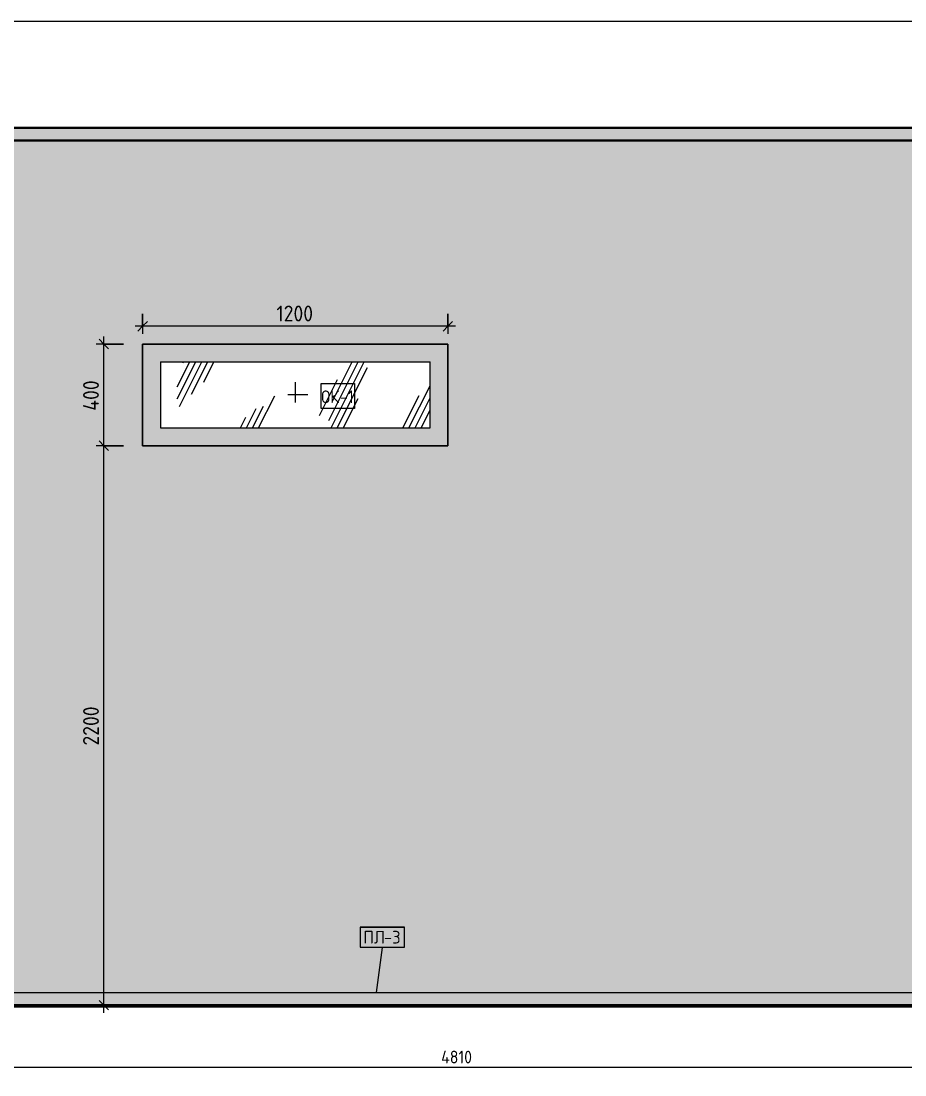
# Model space of a CAD drawing. Header units: millimetres. Extents: x 35124 to 170704, y -1987 to 12522.
# Drawn here: x 132240 to 135715, y 8126 to 12270 of the extents above; entities that cross this region are included whole.
import ezdxf

# ---------------------------------------------------------------- set-up
doc = ezdxf.new("R2010")
doc.units = ezdxf.units.MM
doc.linetypes.add('Штрих', pattern=[158.75, 79.375, -79.375])
for name, color, linetype, lineweight in [('A-ANNO-DIMS', 7, 'Continuous', 9), ('A-ANNO-DIMS-25', 7, 'Continuous', 9), ('A-FLOR', 7, 'Continuous', 9), ('A-GENM', 7, 'Continuous', 9), ('A-GENM-IDEN', 7, 'Continuous', 9), ('A-GLAZ', 7, 'Continuous', 9), ('A-GLAZ-2', 7, 'Штрих', 9), ('A-GLAZ-IDEN', 7, 'Continuous', 9), ('A-WALL-PATT', 7, 'Continuous', 9), ('I-WALL', 7, 'Continuous', 9)]:
    doc.layers.add(name, color=color, linetype=linetype, lineweight=lineweight)
for name, color, linetype, lineweight, true_color in [('A-CLNG-1', 7, 'Continuous', 9, 0x787878), ('A-CLNG-FNSH-1', 7, 'Continuous', 30, 0x3c3c3c), ('A-FLOR-1', 7, 'Continuous', 9, 0x787878), ('A-FLOR-FNSH-1', 7, 'Continuous', 30, 0x3c3c3c)]:
    doc.layers.add(name, color=color, linetype=linetype, lineweight=lineweight, true_color=true_color)
doc.styles.add('GOST Common_1', font='GOST_Common.ttf', dxfattribs={"height": 50})
doc.styles.add('ISOCPEUR_1', font='isocpeur.ttf', dxfattribs={"width": 0.9, "height": 62.5})
doc.styles.add('ISOCPEUR_2', font='isocpeur.ttf', dxfattribs={"width": 0.9, "height": 50})
doc.dimstyles.new('ISO-2_0_0_9К_Средний_округл2', dxfattribs={"dimscale": 304.8, "dimtxt": 49.799059, "dimasz": 0.123031, "dimexe": 0.098425, "dimexo": 0, "dimgap": 0, "dimtad": 1, "dimdec": 0, "dimrnd": 10, "dimzin": 0, "dimdsep": 46, "dimtxsty": 'ISOCPEUR_2', "dimblk1": 'OBLIQUE', "dimblk2": 'OBLIQUE', "dimsah": 1, "dimcen": 0.09, "dimdle": 0.098425, "dimazin": 0, "dimtfac": 1, "dimtdec": 4, "dimtix": 1, "dimtmove": 0, "dimatfit": 3, "dimfxl": 1, "dimtvp": 1, "dimtolj": 1, "dimtzin": 0, "dimarcsym": 2})
doc.dimstyles.new('ISO-2_5_0_9К_БОЛЬШОЙ_1', dxfattribs={"dimscale": 304.8, "dimtxt": 62.248823, "dimasz": 0.123031, "dimexe": 0.098425, "dimexo": 0.246063, "dimgap": 0, "dimtad": 1, "dimdec": 0, "dimrnd": 10, "dimzin": 0, "dimdsep": 46, "dimtxsty": 'ISOCPEUR_1', "dimblk1": 'OBLIQUE', "dimblk2": 'OBLIQUE', "dimsah": 1, "dimcen": 0.09, "dimdle": 0.098425, "dimazin": 0, "dimtfac": 1, "dimtdec": 4, "dimtix": 1, "dimtmove": 0, "dimatfit": 3, "dimfxl": 1, "dimtvp": 1, "dimtolj": 1, "dimtzin": 0, "dimarcsym": 2})

# ---------------------------------------------------------------- blocks, each defined once
blk = doc.blocks.new('Плинтус - Плинтус темный _ст_школа_-33411168-Развертка 3_19-3')
at = {"layer": 'A-GENM'}
blk.add_hatch(color=256, dxfattribs=at).paths.add_polyline_path([(-60470, 8400), (-60470, 8450), (-65910, 8450), (-65910, 8400), (-60554.3, 8400)])
for p, q in [((-65910, 8450), (-60470, 8450)), ((-65910, 8400), (-65910, 8450)), ((-60470, 8450), (-60470, 8400))]:
    blk.add_line(p, q, dxfattribs=at)
blk = doc.blocks.new('120_Окно_СКБ_1Ст - 120_Окно_СКБ_1Ст 400х1200 EI30-V20-Развертка 3_19-3')
at = {"layer": 'A-GLAZ'}
h = blk.add_hatch(color=256, dxfattribs=at)
h.paths.add_polyline_path([(-62910, 10600), (-62910, 11000), (-64110, 11000), (-64110, 10600), (-62980, 10600)])
h.paths.add_polyline_path([(-62980, 10670), (-64040, 10670), (-64040, 10930), (-62980, 10930), (-62980, 10702.7)])
h = blk.add_hatch(dxfattribs=at)
h.set_pattern_fill('FP_21', color=256, style=0, pattern_type=2)
h.set_pattern_definition([(63.435, (63.5, 31.75), (-255.5833, 766.7475), [317.5, -190.5, 317.5, -190.5, -403.903]), (63.435, (63.5, 31.75), (-255.5833, 766.7475), [-1016, 127, -276.903]), (63.435, (47.6, 47.6), (-255.5833, 766.7475), [254, -317.5, 190.5, -190.5, -467.403]), (63.435, (47.6, 47.6), (-255.5833, 766.7475), [-952.5, 222.25, -245.153]), (63.435, (47.6, 95.25), (-255.5833, 766.7475), [190.5, -381, 127, -190.5, -530.903]), (63.435, (47.6, 95.25), (-255.5833, 766.7475), [-889, 285.75, -245.153]), (63.435, (95.25, 47.6), (-255.5833, 766.7475), [190.5, -381, 158.75, -6404.653]), (63.435, (142.9, 95.25), (-255.5833, 766.7475), [95.25, -476.25, 63.5, -6499.903]), (63.435, (63.5, 174.6), (-255.5833, 766.7475), [63.5, -476.25, 63.5, -254, -562.653]), (63.435, (63.5, 174.6), (-255.5833, 766.7475), [-857.25, 158.75, -403.903]), (63.435, (349.25, 127), (-255.5833, 766.7475), [317.5, -476.25, 381, -251.503]), (63.435, (349.25, 79.4), (-255.5833, 766.7475), [444.5, -317.5, 476.25, -188.003]), (63.435, (381, 95.25), (-255.5833, 766.7475), [508, -254, 381, -276.903]), (63.435, (428.6, 142.9), (-255.5833, 766.7475), [317.5, -444.5, 254, -403.903]), (63.435, (381, 238.1), (-255.5833, 766.7475), [158.75, -635, 190.5, -435.653]), (63.435, (476.25, 190.5), (-255.5833, 766.7475), [127, -635, 127, -530.903])])
h.paths.add_polyline_path([(-63772.2, 10670), (-62980, 10670), (-62980, 10930), (-64040, 10930), (-64040, 10670), (-63998.7, 10670)])
for p, q in [((-64110, 11000), (-64110, 10600)), ((-62910, 11000), (-64110, 11000)), ((-62910, 10600), (-62910, 11000)), ((-64040, 10930), (-64040, 10670)), ((-64040, 10930), (-62980, 10930)), ((-62980, 10670), (-62980, 10930)), ((-64040, 10670), (-62980, 10670)), ((-64110, 10600), (-62910, 10600))]:
    blk.add_line(p, q, dxfattribs=at)
at = {"layer": 'A-GLAZ-2'}
for p, q in [((-63510, 10850), (-63510, 10750)), ((-63460, 10800), (-63560, 10800))]:
    blk.add_line(p, q, dxfattribs=at)
blk = doc.blocks.new('DIMBLOCK69-Развертка 3_19-3')
at = {"layer": 'A-ANNO-DIMS-25'}
for p, q in [((131548.3, 8400), (131548.3, 8125.8)), ((131548.3, 8155.8), (131548.3, 8400)), ((136358.3, 8400), (136358.3, 8125.8)), ((136358.3, 8155.8), (136358.3, 8400)), ((131548.3, 8155.8), (136358.3, 8155.8))]:
    blk.add_line(p, q, dxfattribs=at)
at = {"layer": 'A-ANNO-DIMS-25', "lineweight": 20}
for p, q in [((131548.3, 8155.8), (131567, 8174.6)), ((136358.3, 8155.8), (136377, 8174.6)), ((131548.3, 8155.8), (131529.5, 8137.1)), ((136358.3, 8155.8), (136339.5, 8137.1))]:
    blk.add_line(p, q, dxfattribs=at)
at = {"layer": 'A-ANNO-DIMS-25', "color": 0, "insert": (133892, 8221.1), "char_height": 50, "width": 147.099, "attachment_point": 1, "line_spacing_factor": 1.149209, "style": 'ISOCPEUR_2'}
blk.add_mtext('4810', dxfattribs=at)
blk = doc.blocks.new('_Oblique')
at = {"color": 0, "linetype": 'ByBlock', "lineweight": -2}
blk.add_line((-0.5, -0.5), (0.5, 0.5), dxfattribs=at)
blk = doc.blocks.new('Mark Reiling - Mark Reiling-26174330-Развертка 3_19-3')
at = {"layer": 'A-GENM-IDEN'}
for p, q in [((-74848.2, 8917.8), (-74848.2, 8839)), ((-74848.2, 8917.8), (-74674.8, 8917.8)), ((-74674.8, 8917.8), (-74848.2, 8917.8)), ((-74848.2, 8917.8), (-74848.2, 8839)), ((-74674.8, 8839), (-74674.8, 8917.8)), ((-74674.8, 8839), (-74674.8, 8917.8)), ((-74848.2, 8839), (-74674.8, 8839)), ((-74848.2, 8839), (-74674.8, 8839))]:
    blk.add_line(p, q, dxfattribs=at)
blk = doc.blocks.new('DIMBLOCK128-Развертка 3_19-3')
at = {"layer": 'A-ANNO-DIMS-25'}
for p, q in [((132718.3, 11118.1), (132718.3, 11039.6)), ((132718.3, 11069.6), (132718.3, 11118.1)), ((133918.3, 11118.1), (133918.3, 11039.6)), ((133918.3, 11069.6), (133918.3, 11118.1)), ((133948.3, 11069.6), (132688.3, 11069.6))]:
    blk.add_line(p, q, dxfattribs=at)
at = {"layer": 'A-ANNO-DIMS-25', "lineweight": 20}
for p, q in [((132718.3, 11069.6), (132699.5, 11050.9)), ((132718.3, 11069.6), (132737, 11088.4)), ((133918.3, 11069.6), (133899.5, 11050.9)), ((133918.3, 11069.6), (133937, 11088.4))]:
    blk.add_line(p, q, dxfattribs=at)
at = {"layer": 'A-ANNO-DIMS-25', "color": 0, "insert": (133244.6, 11151.3), "char_height": 62.5, "width": 176.691, "attachment_point": 1, "line_spacing_factor": 1.149209, "style": 'ISOCPEUR_1'}
blk.add_mtext('1200', dxfattribs=at)
blk = doc.blocks.new('DIMBLOCK129-Развертка 3_19-3')
at = {"layer": 'A-ANNO-DIMS-25', "lineweight": 20}
for p, q in [((132565.5, 10600), (132546.8, 10618.8)), ((132565.5, 10600), (132584.3, 10581.2)), ((132565.5, 8400), (132546.8, 8418.7)), ((132565.5, 8400), (132584.3, 8381.2))]:
    blk.add_line(p, q, dxfattribs=at)
at = {"layer": 'A-ANNO-DIMS-25'}
for p, q in [((132643.3, 10600), (132535.5, 10600)), ((132565.5, 8370), (132565.5, 10600)), ((132565.5, 10600), (132643.3, 10600)), ((132614, 8400), (132535.5, 8400)), ((132565.5, 8400), (132614, 8400))]:
    blk.add_line(p, q, dxfattribs=at)
at = {"layer": 'A-ANNO-DIMS-25', "color": 0, "insert": (132483.9, 9421), "char_height": 62.5, "width": 189.619, "attachment_point": 1, "rotation": 90, "line_spacing_factor": 1.149209, "style": 'ISOCPEUR_1'}
blk.add_mtext('2200', dxfattribs=at)
blk = doc.blocks.new('DIMBLOCK130-Развертка 3_19-3')
at = {"layer": 'A-ANNO-DIMS-25'}
for p, q in [((132565.5, 10600), (132565.5, 11030)), ((132643.3, 11000), (132535.5, 11000)), ((132565.5, 11000), (132643.3, 11000)), ((132643.3, 10600), (132535.5, 10600)), ((132565.5, 10600), (132643.3, 10600))]:
    blk.add_line(p, q, dxfattribs=at)
at = {"layer": 'A-ANNO-DIMS-25', "lineweight": 20}
for p, q in [((132565.5, 11000), (132546.8, 11018.7)), ((132565.5, 11000), (132584.3, 10981.2)), ((132565.5, 10600), (132546.8, 10618.8)), ((132565.5, 10600), (132584.3, 10581.2))]:
    blk.add_line(p, q, dxfattribs=at)
at = {"layer": 'A-ANNO-DIMS-25', "color": 0, "insert": (132483.9, 10737.8), "char_height": 62.5, "width": 149.397, "attachment_point": 1, "rotation": 90, "line_spacing_factor": 1.149209, "style": 'ISOCPEUR_1'}
blk.add_mtext('400', dxfattribs=at)

msp = doc.modelspace()

# ---------------------------------------------------------------- hatches: boundary and pattern name
at = {"layer": 'A-CLNG-1'}
msp.add_hatch(color=256, dxfattribs=at).paths.add_polyline_path([(138858.2568, 11800), (158067.2569, 11800), (158067.2569, 11850), (121369.2568, 11850), (121369.2568, 11800), (137422.0699, 11800)])
at = {"layer": 'A-FLOR-1'}
msp.add_hatch(color=256, dxfattribs=at).paths.add_polyline_path([(157801.3892, 8394.5043), (158088.2569, 8394.5043), (158088.2569, 8395), (121348.2406, 8395), (121348.2568, 8394.5043), (157788.2569, 8394.5043)])
at = {"layer": 'A-WALL-PATT'}
h = msp.add_hatch(color=256, dxfattribs=at)
h.paths.add_polyline_path([(124748.2568, 8400), (124748.2568, 8410), (124523.2568, 8410), (124523.2568, 8400), (124649.1162, 8400)])
h.paths.add_polyline_path([(157198.2568, 8400), (157468.2568, 8400), (157468.2568, 8402), (158067.2569, 8402), (158067.2569, 8410), (157198.2568, 8410)])
h.paths.add_polyline_path([(131681.4166, 8450), (136358.2568, 8450), (136358.2568, 11800), (122749.2568, 11800), (122749.2568, 8450), (123123.2568, 8450), (123123.2568, 10500), (124523.2568, 10500), (124523.2568, 8460), (124748.2568, 8460), (124748.2568, 10800), (127473.3654, 11791.8584), (131548.2568, 10699.9946), (131548.2568, 8450), (131602.1204, 8450)])
h.paths.add_polyline_path([(141978.7146, 8450), (145968.2567, 8450), (145968.2567, 11800), (138858.2568, 11800), (138858.2568, 8450), (141942.8344, 8450)])
h.paths.add_polyline_path([(154644.0299, 8450), (154698.2568, 8450), (154698.2568, 11800), (148468.2567, 11800), (148468.3215, 8450), (154635.075, 8450)])
h.paths.add_polyline_path([(158052.904, 8460), (158067.2569, 8460), (158067.2569, 11800), (157198.2568, 11800), (157198.2568, 8460), (158052.2569, 8460)])
h.paths.add_polyline_path([(132829.5472, 10600), (132718.2568, 10600), (132718.2568, 11000), (133918.2568, 11000), (133918.2568, 10600)])
h.paths.add_polyline_path([(151918.2567, 10600), (150718.2567, 10600), (150718.2567, 11000), (151918.2567, 11000)])
h.paths.add_polyline_path([(141718.2568, 10600), (141718.2568, 11000), (142918.2568, 11000), (142918.2568, 10600), (142014.5926, 10600)])

# ---------------------------------------------------------------- linework, layer by layer
at = {"layer": 'A-CLNG-FNSH-1'}
for p, q in [((158067.2569, 11850), (121369.2568, 11850)), ((158067.2569, 11801), (121369.2568, 11801)), ((121369.2568, 11800), (158067.2569, 11800))]:
    msp.add_line(p, q, dxfattribs=at)
at = {"layer": 'A-FLOR'}
msp.add_line((121348.2406, 12270), (158088.4219, 12270), dxfattribs=at)
at = {"layer": 'A-FLOR-FNSH-1'}
for p, q in [((121348.2406, 8395), (158088.4219, 8395)), ((137493.2568, 8400), (121368.2568, 8400))]:
    msp.add_line(p, q, dxfattribs=at)
at = {"layer": 'A-GENM-IDEN'}
msp.add_line((133638.2568, 8450), (133660.7568, 8627.462), dxfattribs=at)
at = {"layer": 'A-GLAZ-IDEN', "flags": 128}
msp.add_lwpolyline([(133420.5601, 10845.2415), (133551.5101, 10845.2415), (133551.5101, 10745.9915), (133420.5601, 10745.9915)], close=True, dxfattribs=at)
at = {"layer": 'I-WALL'}
for p, q in [((132718.2568, 11000), (133918.2568, 11000)), ((132718.2568, 10600), (132718.2568, 11000)), ((133918.2568, 11000), (133918.2568, 10600)), ((133918.2568, 10600), (132718.2568, 10600))]:
    msp.add_line(p, q, dxfattribs=at)

# ---------------------------------------------------------------- block references
at = {"layer": 'A-GENM'}
msp.add_blockref('Плинтус - Плинтус темный _ст_школа_-33411168-Развертка 3_19-3', (196828.2568, 0), dxfattribs=at)
at = {"layer": 'A-GENM-IDEN'}
msp.add_blockref('Mark Reiling - Mark Reiling-26174330-Развертка 3_19-3', (208422.2568, -210.4933), dxfattribs=at)
at = {"layer": 'A-GLAZ'}
msp.add_blockref('120_Окно_СКБ_1Ст - 120_Окно_СКБ_1Ст 400х1200 EI30-V20-Развертка 3_19-3', (196828.2568, 0), dxfattribs=at)

# ---------------------------------------------------------------- texts
at = {"layer": 'A-GENM-IDEN', "char_height": 50, "attachment_point": 1, "style": 'GOST Common_1'}
for s, insert, width in [('ПЛ', (133585.6087, 8692.3552), 98.206719), ('-3', (133666.6373, 8692.3552), 86.181406)]:
    msp.add_mtext(s, dxfattribs=dict(at, insert=insert, width=width))
at = {"layer": 'A-GLAZ-IDEN', "char_height": 50, "attachment_point": 1, "style": 'ISOCPEUR_2'}
for s, insert, width in [('ОК', (133420.5601, 10817.5202), 90.189844), ('-1', (133494.9742, 10817.5202), 66.740484)]:
    msp.add_mtext(s, dxfattribs=dict(at, insert=insert, width=width))

# ---------------------------------------------------------------- dimensions: what is measured, and where the dimension line sits
at = {"layer": 'A-ANNO-DIMS'}
for base, p1, p2, dimstyle, override, picture, middle in [((132718.2568, 11069.648), (133918.2568, 11043.1315), (132718.2568, 11043.1315), 'ISO-2_5_0_9К_БОЛЬШОЙ_1', {"dimpost": '<>', "dimfxl": 1200}, 'DIMBLOCK128-Развертка 3_19-3', (133318.2568, 11100.898)), ((136358.2568, 8155.8142), (131548.2568, 8400), (136358.2568, 8400), 'ISO-2_0_0_9К_Средний_округл2', {"dimpost": '<>', "dimfxl": 4810.000012}, 'DIMBLOCK69-Развертка 3_19-3', (133953.2568, 8180.8142))]:
    dim = msp.add_linear_dim(base=base, p1=p1, p2=p2, dimstyle=dimstyle, override=override, dxfattribs=at)
    dim.commit()
    dim.dimension.update_dxf_attribs({"geometry": picture, "text_midpoint": middle})
for base, p1, p2, override, picture, middle in [((132565.5243, 11000), (132718.2568, 10600), (132718.2568, 11000), {"dimpost": '<>', "dimfxl": 400}, 'DIMBLOCK130-Развертка 3_19-3', (132534.2743, 10800)), ((132565.5243, 10600), (132539.0078, 8400), (132718.2568, 10600), {"dimpost": '<>', "dimfxl": 2207.29024}, 'DIMBLOCK129-Развертка 3_19-3', (132534.2743, 9500))]:
    dim = msp.add_linear_dim(base=base, p1=p1, p2=p2, angle=90, dimstyle='ISO-2_5_0_9К_БОЛЬШОЙ_1', override=override, dxfattribs=at)
    dim.commit()
    dim.dimension.update_dxf_attribs({"geometry": picture, "text_midpoint": middle})

doc.saveas('drawing.dxf')
